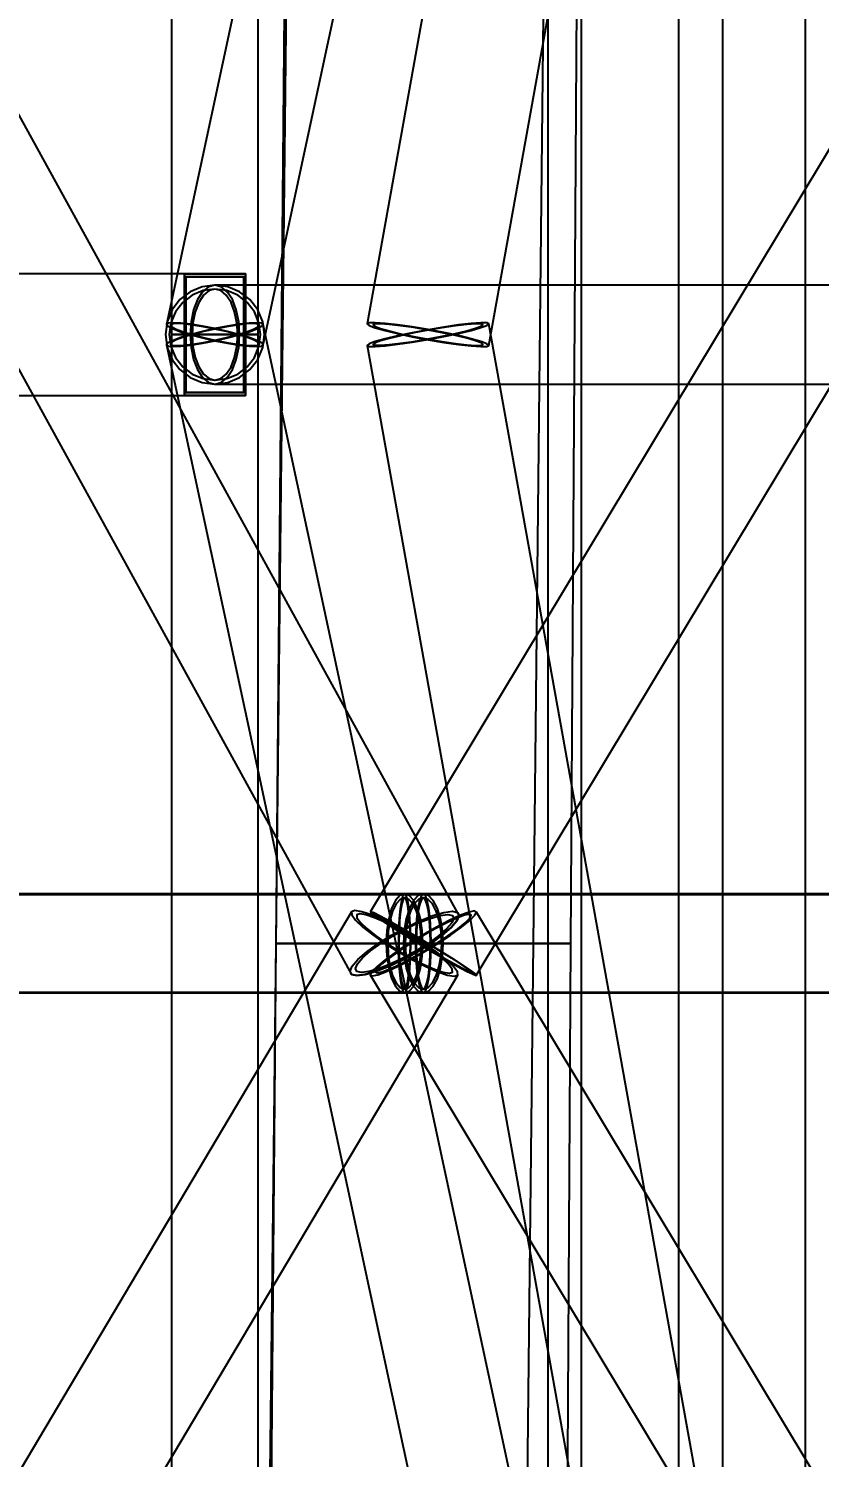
# Model space of a CAD drawing. Header units: millimetres. Extents: x -123812 to 252100, y -3000 to 639000.
# Drawn here: x -6135 to -2886, y 270389 to 276257 of the extents above; entities that cross this region are included whole.
import ezdxf

# ---------------------------------------------------------------- set-up
doc = ezdxf.new("R2010")
doc.units = ezdxf.units.MM
for name, color, linetype, lineweight in [('D-STR-CORE', 7, 'Continuous', 25), ('D-STR-DIM', 7, 'Continuous', 13), ('D-STR-STRC', 7, 'Continuous', 25)]:
    doc.layers.add(name, color=color, linetype=linetype, lineweight=lineweight)
doc.styles.add('OpenSansCondensed-Light', font='OpenSansCondensed-Light.ttf')
doc.styles.add('TOWER_UNICODE', font='Arial Unicode.ttf')
doc.dimstyles.new('EZDXF', dxfattribs={"dimtxt": 0.25, "dimasz": 0.175, "dimexe": 0.375, "dimexo": 0.125, "dimgap": 0.1, "dimtad": 1, "dimlfac": 100, "dimzin": 12, "dimdsep": 46, "dimtxsty": 'OpenSansCondensed-Light', "dimblk": 'ARCHTICK', "dimcen": 2.5, "dimazin": 3, "dimtfac": 0.5, "dimtmove": 2, "dimatfit": 3})

# ---------------------------------------------------------------- blocks, each defined once
blk = doc.blocks.new('_ARCHTICK')
at = {"color": 0, "linetype": 'BYBLOCK', "const_width": 0.15}
blk.add_lwpolyline([(-0.5, -0.5), (0.5, 0.5)], dxfattribs=at)

msp = doc.modelspace()

# ---------------------------------------------------------------- linework, layer by layer
at = {"layer": 'D-STR-CORE'}
for points in [[(-4000, 100000), (-4000, 375000), (-3284.1, 375000), (-3284.1, 100000)], [(-4000, 100000), (-4000, 375000), (-3284.1, 375000), (-3284.1, 100000)], [(-3863.7, 100000), (-3863.7, 375000), (-2944.5, 375000), (-2944.5, 100000)], [(-3863.7, 100000), (-3863.7, 375000), (-2944.5, 375000), (-2944.5, 100000)], [(-3464.1, 100000), (-3464.1, 375000), (-2404.2, 375000), (-2404.2, 100000)], [(-3464.1, 100000), (-3464.1, 375000), (-2404.2, 375000), (-2404.2, 100000)]]:
    msp.add_lwpolyline(points, close=True, dxfattribs=at)
at = {"layer": 'D-STR-STRC'}
for points in [[(-198.7, 300042), (-5568.1, 275042), (-5561.3, 275034.1), (-5541.5, 275023.9), (-5509.9, 275012), (-5468.7, 274999.4), (-5420.8, 274986.7), (-5369.4, 274975), (-5317.9, 274965), (-5270, 274957.3), (-5228.8, 274952.6), (-5197.2, 274951.1), (-5177.4, 274952.9), (-5170.6, 274958), (198.7, 299958)], [(-250, 300044.6), (-4744, 275044.6), (-4735.4, 275037.7), (-4710.5, 275028.2), (-4670.7, 275016.8), (-4618.9, 275004.2), (-4558.6, 274991.4), (-4493.9, 274979.1), (-4429.2, 274968.3), (-4368.9, 274959.6), (-4317.1, 274953.7), (-4277.4, 274950.9), (-4252.4, 274951.5), (-4243.9, 274955.4), (250, 299955.4)], [(-8933.6, 279872.6), (-4808.1, 272372.6), (-4786.9, 272368.1), (-4752.2, 272372.6), (-4706.6, 272385.8), (-4653, 272406.7), (-4595.2, 272434.1), (-4537, 272465.9), (-4482.4, 272500), (-4435.3, 272534.1), (-4398.7, 272565.9), (-4375.1, 272593.3), (-4366.2, 272614.2), (-4372.6, 272627.4), (-8498.1, 280127.4)], [(-216.8, 280131.3), (-4729.9, 272631.3), (-4727.7, 272626.8), (-4711, 272613.7), (-4680.7, 272592.8), (-4639.1, 272565.6), (-4588.8, 272534), (-4533.4, 272500), (-4476.6, 272466), (-4422.3, 272434.4), (-4374.2, 272407.2), (-4335.6, 272386.3), (-4309, 272373.2), (-4296.4, 272368.7), (216.8, 279868.7)], [(0, 275203.2), (-5369.4, 275203.2), (-5395.7, 275196.3), (-5420.2, 275176), (-5441.2, 275143.7), (-5457.3, 275101.6), (-5467.5, 275052.6), (-5471, 275000), (-5467.5, 274947.4), (-5457.3, 274898.4), (-5441.2, 274856.3), (-5420.2, 274824), (-5395.7, 274803.7), (-5369.4, 274796.8), (0, 274796.8)], [(0, 275203.2), (-5369.4, 275203.2), (-5395.7, 275196.3), (-5420.2, 275176), (-5441.2, 275143.7), (-5457.3, 275101.6), (-5467.5, 275052.6), (-5471, 275000), (-5467.5, 274947.4), (-5457.3, 274898.4), (-5441.2, 274856.3), (-5420.2, 274824), (-5395.7, 274803.7), (-5369.4, 274796.8), (0, 274796.8)], [(198.7, 250042), (-5170.6, 275042), (-5177.4, 275047.1), (-5197.2, 275048.9), (-5228.8, 275047.4), (-5270, 275042.7), (-5317.9, 275035), (-5369.4, 275025), (-5420.8, 275013.3), (-5468.7, 275000.6), (-5509.9, 274988), (-5541.5, 274976.1), (-5561.3, 274965.9), (-5568.1, 274958), (-198.7, 249958)], [(250, 250044.7), (-4243.9, 275044.7), (-4252.4, 275048.3), (-4277.4, 275048.6), (-4317.1, 275045.6), (-4368.9, 275039.6), (-4429.2, 275030.8), (-4493.9, 275019.9), (-4558.6, 275007.6), (-4618.9, 274994.9), (-4670.7, 274982.5), (-4710.5, 274971.3), (-4735.4, 274962), (-4744, 274955.3), (-250, 249955.3)], [(-8878.4, 272296.8), (-4590.4, 272296.8), (-4570.9, 272303.7), (-4552.7, 272324), (-4537.1, 272356.3), (-4525.1, 272398.4), (-4517.6, 272447.4), (-4515, 272500), (-4517.6, 272552.6), (-4525.1, 272601.6), (-4537.1, 272643.7), (-4552.7, 272676), (-4570.9, 272696.3), (-4590.4, 272703.2), (-8878.4, 272703.2)], [(-8723.9, 272296.8), (-4513.1, 272296.8), (-4492, 272303.7), (-4472.3, 272324), (-4455.4, 272356.3), (-4442.5, 272398.4), (-4434.3, 272447.4), (-4431.5, 272500), (-4434.3, 272552.6), (-4442.5, 272601.6), (-4455.4, 272643.7), (-4472.3, 272676), (-4492, 272696.3), (-4513.1, 272703.2), (-8723.9, 272703.2)], [(0, 272703.2), (-4590.4, 272703.2), (-4597, 272696.3), (-4603.2, 272676), (-4608.5, 272643.7), (-4612.6, 272601.6), (-4615.1, 272552.6), (-4616, 272500), (-4615.1, 272447.4), (-4612.6, 272398.4), (-4608.5, 272356.3), (-4603.2, 272324), (-4597, 272303.7), (-4590.4, 272296.8), (0, 272296.8)], [(0, 272703.2), (-4513.1, 272703.2), (-4521.4, 272696.3), (-4529.1, 272676), (-4535.7, 272643.7), (-4540.8, 272601.6), (-4543.9, 272552.6), (-4545, 272500), (-4543.9, 272447.4), (-4540.8, 272398.4), (-4535.7, 272356.3), (-4529.1, 272324), (-4521.4, 272303.7), (-4513.1, 272296.8), (0, 272296.8)], [(-8826.2, 264869.8), (-4372.3, 272369.8), (-4373.2, 272383.2), (-4389, 272404.7), (-4418.4, 272432.6), (-4459.5, 272465.1), (-4509.6, 272500), (-4565.2, 272534.9), (-4622.5, 272567.4), (-4677.6, 272595.3), (-4726.7, 272616.8), (-4766.6, 272630.2), (-4794.5, 272634.8), (-4808.4, 272630.2), (-9262.3, 265130.2)], [(218.2, 265129.1), (-4294.9, 272629.1), (-4303.1, 272633.7), (-4325.7, 272629.1), (-4361, 272615.8), (-4406.7, 272594.5), (-4459.6, 272566.8), (-4516.2, 272534.6), (-4572.6, 272500), (-4624.9, 272465.4), (-4669.6, 272433.2), (-4703.6, 272405.5), (-4724.7, 272384.2), (-4731.3, 272370.9), (-218.2, 264870.9)]]:
    msp.add_lwpolyline(points, dxfattribs=at)
for points in [[(-5547.2, 275000), (-5191.6, 275000), (-5191.6, 300000), (-5547.2, 300000)], [(-5547.2, 275000), (-5191.6, 275000), (-5191.6, 300000), (-5547.2, 300000)], [(-5119.5, 272500), (-4061.3, 272500), (-3979.6, 280000), (-5036.4, 280000)], [(-5119.3, 272500), (-3907, 272500), (-3859.3, 280000), (-5051.8, 280000)], [(-14013.6, 274750), (-5244.4, 274750), (-5244.4, 275250), (-14013.6, 275250)], [(-13737.8, 274750), (-5244.4, 274750), (-5244.4, 275250), (-13737.8, 275250)], [(-5494.4, 275250), (-5244.4, 275250), (-5244.4, 274750), (-5494.4, 274750)], [(-5244.4, 275250), (-5494.4, 275250), (-5494.4, 274750), (-5244.4, 274750)], [(-5488.4, 275238), (-5250.4, 275238), (-5250.4, 274762), (-5488.4, 274762)], [(-5250.4, 275238), (-5488.4, 275238), (-5488.4, 274762), (-5250.4, 274762)], [(-5572.6, 275000), (-5565.6, 274947.4), (-5545.3, 274898.4), (-5513, 274856.3), (-5471, 274824), (-5421.9, 274803.7), (-5369.4, 274796.8), (-5316.8, 274803.7), (-5267.8, 274824), (-5225.7, 274856.3), (-5193.4, 274898.4), (-5173.1, 274947.4), (-5166.2, 275000), (-5173.1, 275052.6), (-5193.4, 275101.6), (-5225.7, 275143.7), (-5267.8, 275176), (-5316.8, 275196.3), (-5369.4, 275203.2), (-5421.9, 275196.3), (-5471, 275176), (-5513, 275143.7), (-5545.3, 275101.6), (-5565.6, 275052.6)], [(-5556.6, 275000), (-5550.2, 274951.5), (-5531.5, 274906.4), (-5501.7, 274867.6), (-5463, 274837.9), (-5417.8, 274819.2), (-5369.4, 274812.8), (-5320.9, 274819.2), (-5275.8, 274837.9), (-5237, 274867.6), (-5207.2, 274906.4), (-5188.5, 274951.5), (-5182.2, 275000), (-5188.5, 275048.5), (-5207.2, 275093.6), (-5237, 275132.4), (-5275.8, 275162.1), (-5320.9, 275180.8), (-5369.4, 275187.2), (-5417.8, 275180.8), (-5463, 275162.1), (-5501.7, 275132.4), (-5531.5, 275093.6), (-5550.2, 275048.5)], [(-5471, 275000), (-5467.5, 274947.4), (-5457.3, 274898.4), (-5441.2, 274856.3), (-5420.2, 274824), (-5395.7, 274803.7), (-5369.4, 274796.8), (-5343.1, 274803.7), (-5318.6, 274824), (-5297.5, 274856.3), (-5281.4, 274898.4), (-5271.2, 274947.4), (-5267.8, 275000), (-5271.2, 275052.6), (-5281.4, 275101.6), (-5297.5, 275143.7), (-5318.6, 275176), (-5343.1, 275196.3), (-5369.4, 275203.2), (-5395.7, 275196.3), (-5420.2, 275176), (-5441.2, 275143.7), (-5457.3, 275101.6), (-5467.5, 275052.6)], [(-5471, 275000), (-5467.5, 274947.4), (-5457.3, 274898.4), (-5441.2, 274856.3), (-5420.2, 274824), (-5395.7, 274803.7), (-5369.4, 274796.8), (-5343.1, 274803.7), (-5318.6, 274824), (-5297.5, 274856.3), (-5281.4, 274898.4), (-5271.2, 274947.4), (-5267.8, 275000), (-5271.2, 275052.6), (-5281.4, 275101.6), (-5297.5, 275143.7), (-5318.6, 275176), (-5343.1, 275196.3), (-5369.4, 275203.2), (-5395.7, 275196.3), (-5420.2, 275176), (-5441.2, 275143.7), (-5457.3, 275101.6), (-5467.5, 275052.6)], [(-5463, 275000), (-5459.8, 274951.5), (-5450.4, 274906.4), (-5435.5, 274867.6), (-5416.2, 274837.9), (-5393.6, 274819.2), (-5369.4, 274812.8), (-5345.1, 274819.2), (-5322.6, 274837.9), (-5303.2, 274867.6), (-5288.3, 274906.4), (-5278.9, 274951.5), (-5275.8, 275000), (-5278.9, 275048.5), (-5288.3, 275093.6), (-5303.2, 275132.4), (-5322.6, 275162.1), (-5345.1, 275180.8), (-5369.4, 275187.2), (-5393.6, 275180.8), (-5416.2, 275162.1), (-5435.5, 275132.4), (-5450.4, 275093.6), (-5459.8, 275048.5)], [(-5463, 275000), (-5459.8, 274951.5), (-5450.4, 274906.4), (-5435.5, 274867.6), (-5416.2, 274837.9), (-5393.6, 274819.2), (-5369.4, 274812.8), (-5345.1, 274819.2), (-5322.6, 274837.9), (-5303.2, 274867.6), (-5288.3, 274906.4), (-5278.9, 274951.5), (-5275.8, 275000), (-5278.9, 275048.5), (-5288.3, 275093.6), (-5303.2, 275132.4), (-5322.6, 275162.1), (-5345.1, 275180.8), (-5369.4, 275187.2), (-5393.6, 275180.8), (-5416.2, 275162.1), (-5435.5, 275132.4), (-5450.4, 275093.6), (-5459.8, 275048.5)], [(-5369.4, 275025), (-5420.8, 275013.3), (-5468.7, 275000.6), (-5509.9, 274988), (-5541.5, 274976.1), (-5561.3, 274965.9), (-5568.1, 274958), (-5561.3, 274952.9), (-5541.5, 274951.1), (-5509.9, 274952.6), (-5468.7, 274957.3), (-5420.8, 274965), (-5369.4, 274975), (-5317.9, 274986.7), (-5270, 274999.4), (-5228.8, 275012), (-5197.2, 275023.9), (-5177.4, 275034.1), (-5170.6, 275042), (-5177.4, 275047.1), (-5197.2, 275048.9), (-5228.8, 275047.4), (-5270, 275042.7), (-5317.9, 275035)], [(-5369.4, 275025), (-5420.8, 275035), (-5468.7, 275042.7), (-5509.9, 275047.4), (-5541.5, 275048.9), (-5561.3, 275047.1), (-5568.1, 275042), (-5561.3, 275034.1), (-5541.5, 275023.9), (-5509.9, 275012), (-5468.7, 274999.4), (-5420.8, 274986.7), (-5369.4, 274975), (-5317.9, 274965), (-5270, 274957.3), (-5228.8, 274952.6), (-5197.2, 274951.1), (-5177.4, 274952.9), (-5170.6, 274958), (-5177.4, 274965.9), (-5197.2, 274976.1), (-5228.8, 274988), (-5270, 275000.6), (-5317.9, 275013.3)], [(-5369.4, 275023), (-5416.7, 275012.2), (-5460.9, 275000.6), (-5498.8, 274988.9), (-5527.9, 274978), (-5546.2, 274968.6), (-5552.4, 274961.3), (-5546.2, 274956.6), (-5527.9, 274954.9), (-5498.8, 274956.3), (-5460.9, 274960.7), (-5416.7, 274967.7), (-5369.4, 274977), (-5322, 274987.8), (-5277.8, 274999.4), (-5239.9, 275011.1), (-5210.8, 275022), (-5192.5, 275031.4), (-5186.3, 275038.7), (-5192.5, 275043.4), (-5210.8, 275045.1), (-5239.9, 275043.7), (-5277.8, 275039.3), (-5322, 275032.3)], [(-5369.4, 275023), (-5416.7, 275032.3), (-5460.9, 275039.3), (-5498.8, 275043.7), (-5527.9, 275045.1), (-5546.2, 275043.4), (-5552.4, 275038.7), (-5546.2, 275031.4), (-5527.9, 275022), (-5498.8, 275011.1), (-5460.9, 274999.4), (-5416.7, 274987.8), (-5369.4, 274977), (-5322, 274967.7), (-5277.8, 274960.7), (-5239.9, 274956.3), (-5210.8, 274954.9), (-5192.5, 274956.6), (-5186.3, 274961.3), (-5192.5, 274968.6), (-5210.8, 274978), (-5239.9, 274988.9), (-5277.8, 275000.6), (-5322, 275012.2)], [(-4493.9, 275020.9), (-4558.6, 275031.7), (-4618.9, 275040.4), (-4670.7, 275046.3), (-4710.5, 275049.1), (-4735.4, 275048.5), (-4744, 275044.6), (-4735.4, 275037.7), (-4710.5, 275028.2), (-4670.7, 275016.8), (-4618.9, 275004.2), (-4558.6, 274991.4), (-4493.9, 274979.1), (-4429.2, 274968.3), (-4368.9, 274959.6), (-4317.1, 274953.7), (-4277.4, 274950.9), (-4252.4, 274951.5), (-4243.9, 274955.4), (-4252.4, 274962.3), (-4277.4, 274971.8), (-4317.1, 274983.2), (-4368.9, 274995.8), (-4429.2, 275008.6)], [(-4493.9, 275019.9), (-4558.6, 275007.6), (-4618.9, 274994.9), (-4670.7, 274982.5), (-4710.5, 274971.3), (-4735.4, 274962), (-4744, 274955.3), (-4735.4, 274951.7), (-4710.5, 274951.4), (-4670.7, 274954.4), (-4618.9, 274960.4), (-4558.6, 274969.2), (-4493.9, 274980.1), (-4429.2, 274992.4), (-4368.9, 275005.1), (-4317.1, 275017.5), (-4277.4, 275028.7), (-4252.4, 275038), (-4243.9, 275044.7), (-4252.4, 275048.3), (-4277.4, 275048.6), (-4317.1, 275045.6), (-4368.9, 275039.6), (-4429.2, 275030.8)], [(-4493.9, 275018.8), (-4552.3, 275028.6), (-4606.6, 275036.4), (-4653.3, 275041.8), (-4689.1, 275044.3), (-4711.7, 275043.7), (-4719.3, 275040.2), (-4711.7, 275034), (-4689.1, 275025.4), (-4653.3, 275015.1), (-4606.6, 275003.8), (-4552.3, 274992.2), (-4493.9, 274981.2), (-4435.6, 274971.4), (-4381.2, 274963.6), (-4334.5, 274958.2), (-4298.7, 274955.7), (-4276.2, 274956.3), (-4268.5, 274959.8), (-4276.2, 274966), (-4298.7, 274974.6), (-4334.5, 274984.9), (-4381.2, 274996.2), (-4435.6, 275007.8)], [(-4493.9, 275017.9), (-4552.3, 275006.9), (-4606.6, 274995.4), (-4653.3, 274984.2), (-4689.1, 274974.1), (-4711.7, 274965.7), (-4719.3, 274959.7), (-4711.7, 274956.5), (-4689.1, 274956.2), (-4653.3, 274958.8), (-4606.6, 274964.3), (-4552.3, 274972.3), (-4493.9, 274982.1), (-4435.6, 274993.1), (-4381.2, 275004.6), (-4334.5, 275015.8), (-4298.7, 275025.9), (-4276.2, 275034.3), (-4268.5, 275040.3), (-4276.2, 275043.5), (-4298.7, 275043.8), (-4334.5, 275041.2), (-4381.2, 275035.7), (-4435.6, 275027.7)], [(-5547.2, 250000), (-5191.6, 250000), (-5191.6, 275000), (-5547.2, 275000)], [(-5191.6, 275000), (-5197.6, 275000), (-5215.4, 275000), (-5243.6, 275000), (-5280.5, 275000), (-5323.3, 275000), (-5369.4, 275000), (-5415.4, 275000), (-5458.3, 275000), (-5495.1, 275000), (-5523.3, 275000), (-5541.1, 275000), (-5547.2, 275000), (-5541.1, 275000), (-5523.3, 275000), (-5495.1, 275000), (-5458.3, 275000), (-5415.4, 275000), (-5369.4, 275000), (-5323.3, 275000), (-5280.5, 275000), (-5243.6, 275000), (-5215.4, 275000), (-5197.6, 275000)], [(-5547.2, 250000), (-5191.6, 250000), (-5191.6, 275000), (-5547.2, 275000)], [(-5191.6, 275000), (-5197.6, 275000), (-5215.4, 275000), (-5243.6, 275000), (-5280.5, 275000), (-5323.3, 275000), (-5369.4, 275000), (-5415.4, 275000), (-5458.3, 275000), (-5495.1, 275000), (-5523.3, 275000), (-5541.1, 275000), (-5547.2, 275000), (-5541.1, 275000), (-5523.3, 275000), (-5495.1, 275000), (-5458.3, 275000), (-5415.4, 275000), (-5369.4, 275000), (-5323.3, 275000), (-5280.5, 275000), (-5243.6, 275000), (-5215.4, 275000), (-5197.6, 275000)], [(-8069.7, 272300), (49.8, 272300), (49.8, 272700), (-8069.7, 272700)], [(-7971.6, 272300), (91.3, 272300), (91.3, 272700), (-7971.6, 272700)], [(-7937.2, 272300), (56.9, 272300), (56.9, 272700), (-7937.2, 272700)], [(-4665.7, 272500), (-4663.2, 272447.4), (-4655.6, 272398.4), (-4643.7, 272356.3), (-4628, 272324), (-4609.9, 272303.7), (-4590.4, 272296.8), (-4570.9, 272303.7), (-4552.7, 272324), (-4537.1, 272356.3), (-4525.1, 272398.4), (-4517.6, 272447.4), (-4515, 272500), (-4517.6, 272552.6), (-4525.1, 272601.6), (-4537.1, 272643.7), (-4552.7, 272676), (-4570.9, 272696.3), (-4590.4, 272703.2), (-4609.9, 272696.3), (-4628, 272676), (-4643.7, 272643.7), (-4655.6, 272601.6), (-4663.2, 272552.6)], [(-4659.8, 272500), (-4657.4, 272451.5), (-4650.5, 272406.4), (-4639.5, 272367.6), (-4625.1, 272337.9), (-4608.3, 272319.2), (-4590.4, 272312.8), (-4572.4, 272319.2), (-4555.7, 272337.9), (-4541.3, 272367.6), (-4530.3, 272406.4), (-4523.3, 272451.5), (-4521, 272500), (-4523.3, 272548.5), (-4530.3, 272593.6), (-4541.3, 272632.4), (-4555.7, 272662.1), (-4572.4, 272680.8), (-4590.4, 272687.2), (-4608.3, 272680.8), (-4625.1, 272662.1), (-4639.5, 272632.4), (-4650.5, 272593.6), (-4657.4, 272548.5)], [(-4616, 272500), (-4615.1, 272447.4), (-4612.6, 272398.4), (-4608.5, 272356.3), (-4603.2, 272324), (-4597, 272303.7), (-4590.4, 272296.8), (-4583.7, 272303.7), (-4577.5, 272324), (-4572.2, 272356.3), (-4568.2, 272398.4), (-4565.6, 272447.4), (-4564.7, 272500), (-4565.6, 272552.6), (-4568.2, 272601.6), (-4572.2, 272643.7), (-4577.5, 272676), (-4583.7, 272696.3), (-4590.4, 272703.2), (-4597, 272696.3), (-4603.2, 272676), (-4608.5, 272643.7), (-4612.6, 272601.6), (-4615.1, 272552.6)], [(-4614, 272500), (-4613.2, 272451.5), (-4610.8, 272406.4), (-4607.1, 272367.6), (-4602.2, 272337.9), (-4596.5, 272319.2), (-4590.4, 272312.8), (-4584.3, 272319.2), (-4578.6, 272337.9), (-4573.7, 272367.6), (-4569.9, 272406.4), (-4567.5, 272451.5), (-4566.7, 272500), (-4567.5, 272548.5), (-4569.9, 272593.6), (-4573.7, 272632.4), (-4578.6, 272662.1), (-4584.3, 272680.8), (-4590.4, 272687.2), (-4596.5, 272680.8), (-4602.2, 272662.1), (-4607.1, 272632.4), (-4610.8, 272593.6), (-4613.2, 272548.5)], [(-4594.7, 272500), (-4591.9, 272447.4), (-4583.8, 272398.4), (-4570.8, 272356.3), (-4553.9, 272324), (-4534.2, 272303.7), (-4513.1, 272296.8), (-4492, 272303.7), (-4472.3, 272324), (-4455.4, 272356.3), (-4442.5, 272398.4), (-4434.3, 272447.4), (-4431.5, 272500), (-4434.3, 272552.6), (-4442.5, 272601.6), (-4455.4, 272643.7), (-4472.3, 272676), (-4492, 272696.3), (-4513.1, 272703.2), (-4534.2, 272696.3), (-4553.9, 272676), (-4570.8, 272643.7), (-4583.8, 272601.6), (-4591.9, 272552.6)], [(-4588.3, 272500), (-4585.7, 272451.5), (-4578.2, 272406.4), (-4566.3, 272367.6), (-4550.7, 272337.9), (-4532.6, 272319.2), (-4513.1, 272312.8), (-4493.7, 272319.2), (-4475.5, 272337.9), (-4460, 272367.6), (-4448, 272406.4), (-4440.5, 272451.5), (-4438, 272500), (-4440.5, 272548.5), (-4448, 272593.6), (-4460, 272632.4), (-4475.5, 272662.1), (-4493.7, 272680.8), (-4513.1, 272687.2), (-4532.6, 272680.8), (-4550.7, 272662.1), (-4566.3, 272632.4), (-4578.2, 272593.6), (-4585.7, 272548.5)], [(-4545, 272500), (-4543.9, 272447.4), (-4540.8, 272398.4), (-4535.7, 272356.3), (-4529.1, 272324), (-4521.4, 272303.7), (-4513.1, 272296.8), (-4504.9, 272303.7), (-4497.2, 272324), (-4490.6, 272356.3), (-4485.5, 272398.4), (-4482.3, 272447.4), (-4481.2, 272500), (-4482.3, 272552.6), (-4485.5, 272601.6), (-4490.6, 272643.7), (-4497.2, 272676), (-4504.9, 272696.3), (-4513.1, 272703.2), (-4521.4, 272696.3), (-4529.1, 272676), (-4535.7, 272643.7), (-4540.8, 272601.6), (-4543.9, 272552.6)], [(-4542.5, 272500), (-4541.5, 272451.5), (-4538.6, 272406.4), (-4533.9, 272367.6), (-4527.8, 272337.9), (-4520.7, 272319.2), (-4513.1, 272312.8), (-4505.5, 272319.2), (-4498.4, 272337.9), (-4492.3, 272367.6), (-4487.7, 272406.4), (-4484.7, 272451.5), (-4483.7, 272500), (-4484.7, 272548.5), (-4487.7, 272593.6), (-4492.3, 272632.4), (-4498.4, 272662.1), (-4505.5, 272680.8), (-4513.1, 272687.2), (-4520.7, 272680.8), (-4527.8, 272662.1), (-4533.9, 272632.4), (-4538.6, 272593.6), (-4541.5, 272548.5)], [(-4482.4, 272500), (-4537, 272465.9), (-4595.2, 272434.1), (-4653, 272406.7), (-4706.6, 272385.8), (-4752.2, 272372.6), (-4786.9, 272368.1), (-4808.1, 272372.6), (-4814.5, 272385.8), (-4805.6, 272406.7), (-4782.1, 272434.1), (-4745.5, 272465.9), (-4698.3, 272500), (-4643.8, 272534.1), (-4585.6, 272565.9), (-4527.7, 272593.3), (-4474.2, 272614.2), (-4428.5, 272627.4), (-4393.9, 272631.9), (-4372.6, 272627.4), (-4366.2, 272614.2), (-4375.1, 272593.3), (-4398.7, 272565.9), (-4435.3, 272534.1)], [(-4671.1, 272500), (-4615.5, 272465.1), (-4558.3, 272432.6), (-4503.2, 272404.7), (-4454, 272383.2), (-4414.1, 272369.8), (-4386.3, 272365.2), (-4372.3, 272369.8), (-4373.2, 272383.2), (-4389, 272404.7), (-4418.4, 272432.6), (-4459.5, 272465.1), (-4509.6, 272500), (-4565.2, 272534.9), (-4622.5, 272567.4), (-4677.6, 272595.3), (-4726.7, 272616.8), (-4766.6, 272630.2), (-4794.5, 272634.8), (-4808.4, 272630.2), (-4807.5, 272616.8), (-4791.8, 272595.3), (-4762.3, 272567.4), (-4721.2, 272534.9)], [(-4493.1, 272500), (-4542.2, 272469.2), (-4594.7, 272440.5), (-4646.8, 272415.9), (-4695.1, 272397), (-4736.3, 272385.1), (-4767.5, 272381.1), (-4786.7, 272385.1), (-4792.4, 272397), (-4784.4, 272415.9), (-4763.2, 272440.5), (-4730.2, 272469.2), (-4687.7, 272500), (-4638.5, 272530.8), (-4586.1, 272559.5), (-4533.9, 272584.1), (-4485.6, 272603), (-4444.4, 272614.9), (-4413.2, 272618.9), (-4394.1, 272614.9), (-4388.3, 272603), (-4396.3, 272584.1), (-4417.5, 272559.5), (-4450.5, 272530.8)], [(-4663.2, 272500), (-4613.1, 272468.5), (-4561.4, 272439.2), (-4511.7, 272414), (-4467.4, 272394.7), (-4431.5, 272382.6), (-4406.4, 272378.4), (-4393.8, 272382.6), (-4394.6, 272394.7), (-4408.8, 272414), (-4435.3, 272439.2), (-4472.4, 272468.5), (-4517.6, 272500), (-4567.7, 272531.5), (-4619.3, 272560.8), (-4669, 272586), (-4713.3, 272605.3), (-4749.3, 272617.4), (-4774.4, 272621.6), (-4786.9, 272617.4), (-4786.1, 272605.3), (-4772, 272586), (-4745.4, 272560.8), (-4708.3, 272531.5)], [(-4572.6, 272500), (-4624.9, 272465.4), (-4669.6, 272433.2), (-4703.6, 272405.5), (-4724.7, 272384.2), (-4731.3, 272370.9), (-4723.1, 272366.3), (-4700.6, 272370.9), (-4665.3, 272384.2), (-4619.6, 272405.5), (-4566.6, 272433.2), (-4510.1, 272465.4), (-4453.7, 272500), (-4401.4, 272534.6), (-4356.7, 272566.8), (-4322.6, 272594.5), (-4301.6, 272615.8), (-4294.9, 272629.1), (-4303.1, 272633.7), (-4325.7, 272629.1), (-4361, 272615.8), (-4406.7, 272594.5), (-4459.6, 272566.8), (-4516.2, 272534.6)], [(-4492.8, 272500), (-4437.4, 272466), (-4387.2, 272434.4), (-4345.5, 272407.2), (-4315.3, 272386.3), (-4298.5, 272373.2), (-4296.4, 272368.7), (-4309, 272373.2), (-4335.6, 272386.3), (-4374.2, 272407.2), (-4422.3, 272434.4), (-4476.6, 272466), (-4533.4, 272500), (-4588.8, 272534), (-4639.1, 272565.6), (-4680.7, 272592.8), (-4711, 272613.7), (-4727.7, 272626.8), (-4729.9, 272631.3), (-4717.2, 272626.8), (-4690.7, 272613.7), (-4652, 272592.8), (-4603.9, 272565.6), (-4549.6, 272534)], [(-4566.7, 272500), (-4613.9, 272468.8), (-4654.2, 272439.7), (-4684.9, 272414.8), (-4703.9, 272395.6), (-4709.9, 272383.6), (-4702.4, 272379.5), (-4682.1, 272383.6), (-4650.3, 272395.6), (-4609.1, 272414.8), (-4561.4, 272439.7), (-4510.4, 272468.8), (-4459.5, 272500), (-4412.4, 272531.2), (-4372.1, 272560.3), (-4341.4, 272585.2), (-4322.4, 272604.4), (-4316.4, 272616.4), (-4323.8, 272620.5), (-4344.1, 272616.4), (-4376, 272604.4), (-4417.1, 272585.2), (-4464.9, 272560.3), (-4515.9, 272531.2)], [(-4494.8, 272500), (-4444.9, 272469.4), (-4399.6, 272440.8), (-4362, 272416.3), (-4334.7, 272397.5), (-4319.6, 272385.7), (-4317.7, 272381.7), (-4329.1, 272385.7), (-4353, 272397.5), (-4387.9, 272416.3), (-4431.3, 272440.8), (-4480.2, 272469.4), (-4531.4, 272500), (-4581.4, 272530.6), (-4626.7, 272559.2), (-4664.2, 272583.7), (-4691.5, 272602.5), (-4706.6, 272614.3), (-4708.5, 272618.3), (-4697.1, 272614.3), (-4673.2, 272602.5), (-4638.4, 272583.7), (-4595, 272559.2), (-4546, 272530.6)], [(-5203.9, 265000), (-4144.3, 265000), (-4061.3, 272500), (-5119.5, 272500)], [(-5183.2, 265000), (-3951.2, 265000), (-3907, 272500), (-5119.3, 272500)], [(-4061.3, 272500), (-4079.3, 272500), (-4132.2, 272500), (-4216.2, 272500), (-4325.8, 272500), (-4453.4, 272500), (-4590.4, 272500), (-4727.3, 272500), (-4854.9, 272500), (-4964.5, 272500), (-5048.6, 272500), (-5101.4, 272500), (-5119.5, 272500), (-5101.4, 272500), (-5048.6, 272500), (-4964.5, 272500), (-4854.9, 272500), (-4727.3, 272500), (-4590.4, 272500), (-4453.4, 272500), (-4325.8, 272500), (-4216.2, 272500), (-4132.2, 272500), (-4079.3, 272500)], [(-4061.3, 272500), (-4079.3, 272500), (-4132.2, 272500), (-4216.2, 272500), (-4325.8, 272500), (-4453.4, 272500), (-4590.4, 272500), (-4727.3, 272500), (-4854.9, 272500), (-4964.5, 272500), (-5048.6, 272500), (-5101.4, 272500), (-5119.5, 272500), (-5101.4, 272500), (-5048.6, 272500), (-4964.5, 272500), (-4854.9, 272500), (-4727.3, 272500), (-4590.4, 272500), (-4453.4, 272500), (-4325.8, 272500), (-4216.2, 272500), (-4132.2, 272500), (-4079.3, 272500)], [(-3907, 272500), (-3927.6, 272500), (-3988.2, 272500), (-4084.5, 272500), (-4210.1, 272500), (-4356.2, 272500), (-4513.1, 272500), (-4670, 272500), (-4816.2, 272500), (-4941.7, 272500), (-5038, 272500), (-5098.6, 272500), (-5119.3, 272500), (-5098.6, 272500), (-5038, 272500), (-4941.7, 272500), (-4816.2, 272500), (-4670, 272500), (-4513.1, 272500), (-4356.2, 272500), (-4210.1, 272500), (-4084.5, 272500), (-3988.2, 272500), (-3927.6, 272500)], [(-4103.7, 272500), (-4120.3, 272500), (-4168.9, 272500), (-4246.2, 272500), (-4347, 272500), (-4464.4, 272500), (-4590.4, 272500), (-4716.3, 272500), (-4833.7, 272500), (-4934.5, 272500), (-5011.8, 272500), (-5060.5, 272500), (-5077, 272500), (-5060.5, 272500), (-5011.8, 272500), (-4934.5, 272500), (-4833.7, 272500), (-4716.3, 272500), (-4590.4, 272500), (-4464.4, 272500), (-4347, 272500), (-4246.2, 272500), (-4168.9, 272500), (-4120.3, 272500)], [(-4103.7, 272500), (-4120.3, 272500), (-4168.9, 272500), (-4246.2, 272500), (-4347, 272500), (-4464.4, 272500), (-4590.4, 272500), (-4716.3, 272500), (-4833.7, 272500), (-4934.5, 272500), (-5011.8, 272500), (-5060.5, 272500), (-5077, 272500), (-5060.5, 272500), (-5011.8, 272500), (-4934.5, 272500), (-4833.7, 272500), (-4716.3, 272500), (-4590.4, 272500), (-4464.4, 272500), (-4347, 272500), (-4246.2, 272500), (-4168.9, 272500), (-4120.3, 272500)]]:
    msp.add_lwpolyline(points, close=True, dxfattribs=at)

# ---------------------------------------------------------------- dimensions: what is measured, and where the dimension line sits
at = {"layer": 'D-STR-DIM'}
msp.add_linear_dim(base=(-112000, 0), p1=(0, 0), p2=(0, 634000), angle=90, dimstyle='EZDXF', override={"dimtxt": 8400, "dimasz": 3750, "dimexe": 2100, "dimexo": 1800, "dimgap": 2100, "dimtad": 1, "dimdec": 0, "dimlfac": 1, "dimlunit": 2, "dimtxsty": 'TOWER_UNICODE', "dimclrd": 7, "dimclre": 7, "dimclrt": 7}, dxfattribs=at).render()

doc.saveas('drawing.dxf')
